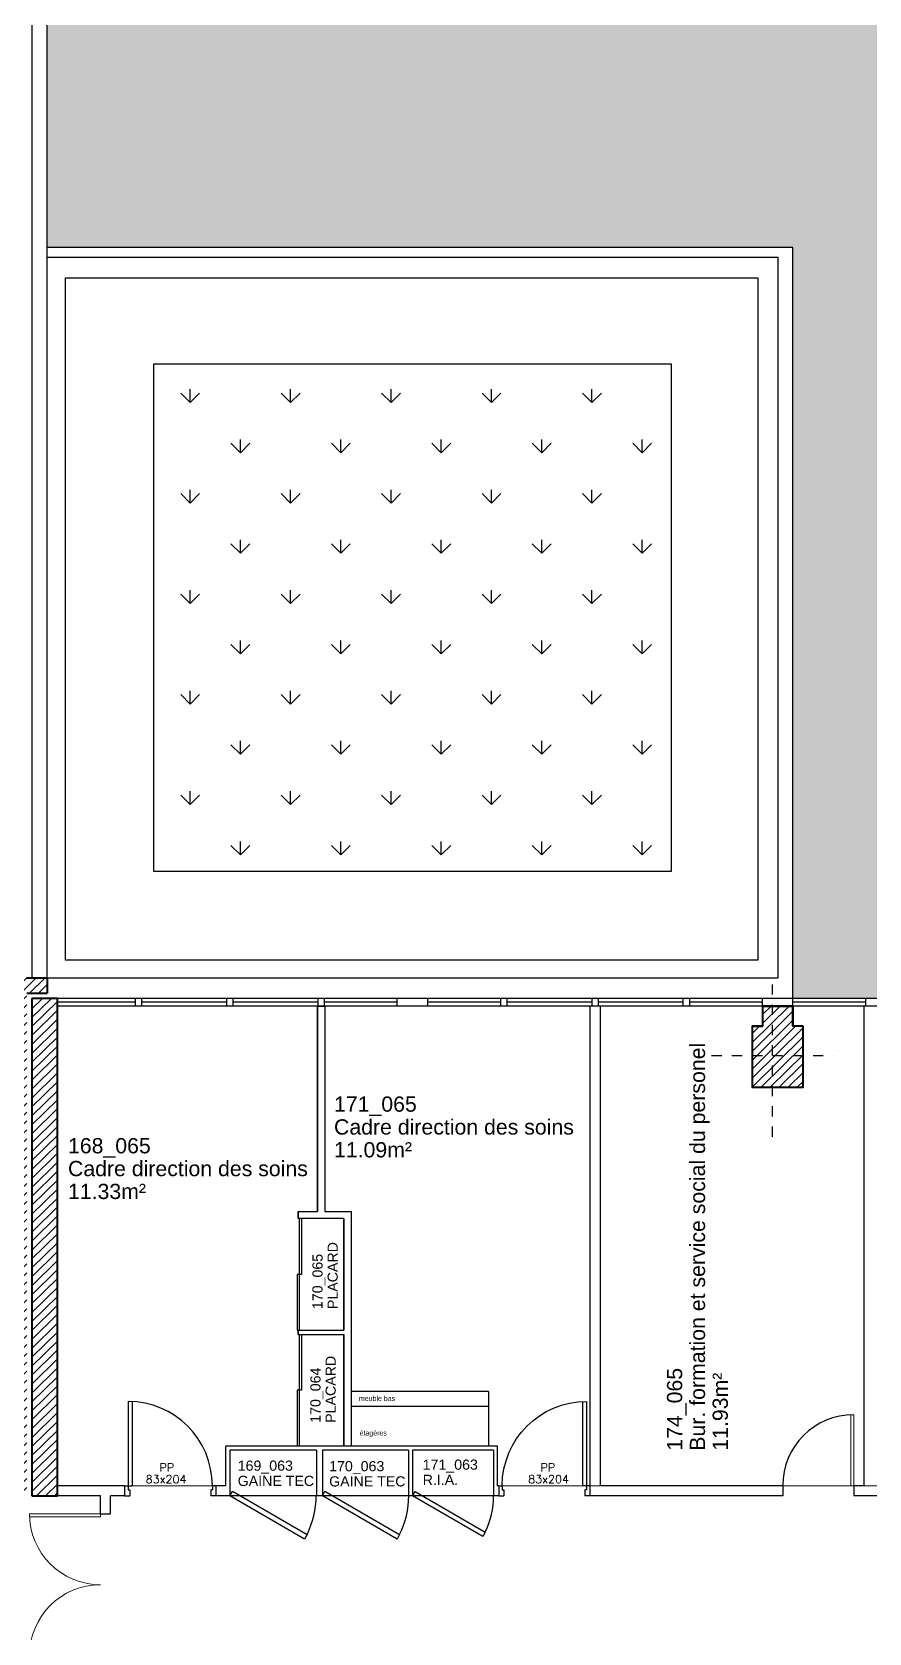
# Model space of a CAD drawing. Header units: metres. Extents: x -8 to 211, y -5 to 120.
# Drawn here: x 166.84 to 175.09, y 61.35 to 77.12 of the extents above; entities that cross this region are included whole.
import ezdxf
from ezdxf.enums import TextEntityAlignment as Align

# ---------------------------------------------------------------- set-up
doc = ezdxf.new("R2010")
doc.units = ezdxf.units.M
doc.header["$LTSCALE"] = 0.8
doc.header["$MEASUREMENT"] = 0
doc.linetypes.add('CACHÉ', pattern=[0.25, 0.125, -0.125])
doc.linetypes.add('CONTINU', pattern=[0])
doc.layers.get('0').update_dxf_attribs({"linetype": 'CONTINUOUS'})
for name, color, linetype in [('001axes', 7, 'CONTINUOUS'), ('A_AGENC', 204, 'CONTINUOUS'), ('A_CHASS', 4, 'CONTINUOUS'), ('A_Etiqu_Gaine', 7, 'CONTINUOUS'), ('A_Etiqu_Gaine_ancien', 7, 'CONTINUOUS'), ('A_Etiqu_Gaine_code', 7, 'CONTINUOUS'), ('A_Etiqu_Local', 7, 'CONTINUOUS'), ('A_HACH_STRUC', 7, 'CONTINUOUS'), ('A_MURS_CLOI', 7, 'CONTINUOUS'), ('A_PORT', 7, 'CONTINUOUS'), ('A_VEGETATION', 3, 'CONTINUOUS'), ('ARchi-Murs porteurs', 7, 'CONTINUOUS'), ('Terrasse', 7, 'CONTINUOUS'), ('Z_Pole 11_Administratif', 8, 'CONTINUOUS')]:
    doc.layers.add(name, color=color, linetype=linetype)
doc.layers.add('A_MURS_STRU', color=7, linetype='CONTINUOUS', lineweight=40)
doc.layers.add('A_PORTE', color=7, linetype='CONTINU', lineweight=0)
doc.styles.add('Attribut', font='arial.ttf')
doc.styles.add('ROMANS8', font='romans8', dxfattribs={"height": 10})

# ---------------------------------------------------------------- blocks, each defined once
blk = doc.blocks.new('A_Etiqu_Local')
at = {"style": 'Attribut', "flags": 1}
for tag, p in [('CODE_HOPITAL', (-0.446, 1.632)), ('CODE_SITE', (-0.446, 1.407)), ('CODE_BATIMENT', (-0.446, 1.182)), ('CODE_SECTEUR', (-0.446, 0.957)), ('CODE_ETAGE', (-0.446, 0.732)), ('NOM_NORMALISE', (-0.446, -0.843)), ('SECTEUR_ACTIVITE', (-0.446, -1.068)), ('SOUS_SECTEUR_ACTIVITE', (-0.446, -1.293)), ('VOLUME', (-0.446, -1.518)), ('SERVICE', (-0.446, -1.743)), ('CODE_UG', (-0.446, -1.968)), ('CODE_UA', (-0.446, -2.193)), ('CODE_POLE', (-0.446, -2.418)), ('OCCUPANT_EXTERNE', (-0.446, -2.643)), ('DISPONIBILITE', (-0.446, -2.868)), ('ACCES_HANDICAPES', (-0.446, -3.093)), ('NATURE_SOL', (-0.446, -3.318)), ('RISQUE_LABORATOIRE', (-0.446, -3.543)), ('AMIANTE', (-0.446, -3.768))]:
    blk.add_attdef(tag, p, '', height=0.15, dxfattribs=at)
at = {"layer": 'A_Etiqu_Local', "style": 'Attribut'}
for tag, p in [('CODE_PIECE', (-0.446, 0.282)), ('NOM_USAGE', (-0.446, 0.057)), ('SURFACE', (-0.446, -0.168))]:
    blk.add_attdef(tag, p, '', height=0.15, dxfattribs=at)
blk = doc.blocks.new('A_Etiqu_Gaine')
at = {"style": 'Attribut', "flags": 1}
for tag, p in [('CODE_HOPITAL', (-0.432, 0.865)), ('CODE_SITE', (-0.432, 0.715)), ('CODE_BATIMENT', (-0.432, 0.565)), ('CODE_SECTEUR', (-0.432, 0.415)), ('CODE_ETAGE', (-0.432, 0.265)), ('NOM_NORMALISE', (-0.432, -0.335)), ('SECTEUR_ACTIVITE', (-0.432, -0.485)), ('SOUS_SECTEUR_ACTIVITE', (-0.432, -0.635)), ('SURFACE', (-0.432, -0.785)), ('CODE_UG', (-0.432, -0.935)), ('CODE_POLE', (-0.432, -1.085)), ('AMIANTE', (-0.432, -1.235))]:
    blk.add_attdef(tag, p, '', height=0.1, dxfattribs=at)
at = {"layer": 'A_Etiqu_Gaine', "style": 'Attribut'}
blk.add_attdef('NOM_USAGE', (-0.432, -0.185), '', height=0.1, dxfattribs=at)
at = {"layer": 'A_Etiqu_Gaine_ancien', "style": 'Attribut'}
blk.add_attdef('CODE_PIECE_ANCIEN', (-0.432, 0.115), '', height=0.1, dxfattribs=at)
at = {"layer": 'A_Etiqu_Gaine_code', "style": 'Attribut'}
blk.add_attdef('CODE_PIECE', (-0.432, -0.035), '', height=0.1, dxfattribs=at)
blk = doc.blocks.new('P80bt10')
for p, q in [((0.035, 0.93), (0.035, 0.1)), ((0.075, 0.929), (0.075, 0.1)), ((0, 0.1), (0, 0)), ((0, 0.1), (0.035, 0.1)), ((0, 0), (0.05, 0)), ((0.035, 0.1), (0.075, 0.1)), ((0.035, 0.1), (0.035, 0.06)), ((0.035, 0.06), (0.05, 0.06)), ((0.05, 0.06), (0.05, 0)), ((0.865, 0.06), (0.85, 0.06)), ((0.85, 0.06), (0.85, 0)), ((0.9, 0), (0.85, 0)), ((0.865, 0.1), (0.865, 0.06)), ((0.9, 0.1), (0.865, 0.1)), ((0.9, 0.1), (0.9, 0))]:
    blk.add_line(p, q)
blk.add_arc((0.035, 0.1), 0.83, 0, 90)
at = {"style": 'ROMANS8'}
for tag, p in [('DEF', (0.416, 0.239)), ('DIM', (0.409, 0.124))]:
    blk.add_attdef(tag, text='', height=0.08, dxfattribs=at).set_placement(p, align=Align.CENTER)

msp = doc.modelspace()

# ---------------------------------------------------------------- hatches: boundary and pattern name
at = {"layer": 'A_HACH_STRUC'}
h = msp.add_hatch(dxfattribs=at)
h.set_pattern_fill('ANSI31', color=8, scale=0.5, angle=359.7696, style=0)
h.set_pattern_definition([(44.7696, (166.4412, 62.69936), (-0.0440161, 0.04437154), [])])
h.paths.add_polyline_path([(167.091, 67.599), (166.841, 67.599), (166.841, 62.699), (167.091, 62.699), (167.091, 62.774)])
h.paths.add_polyline_path([(166.791, 67.649), (166.985, 67.649), (166.991, 67.649), (166.991, 67.799), (166.841, 67.799), (166.791, 67.799), (166.791, 67.849), (166.791, 67.849), (166.716, 67.849), (166.716, 67.899), (166.441, 67.899), (166.441, 67.099), (166.641, 67.099), (166.641, 62.699), (166.791, 62.699)])
h = msp.add_hatch(dxfattribs=at)
h.set_pattern_fill('ANSI31', color=8, scale=0.5, angle=359.7696, style=0)
h.set_pattern_definition([(44.7696, (173.94119, 66.72439), (-0.044016, 0.0443715), [])])
h.paths.add_polyline_path([(174.441, 67.324), (174.341, 67.324), (174.341, 67.524), (174.14, 67.524), (174.14, 67.037), (174.441, 67.037)])
h.paths.add_polyline_path([(174.14, 67.524), (174.041, 67.524), (174.041, 67.324), (173.941, 67.324), (173.941, 67.037), (174.14, 67.037)])
h.paths.add_polyline_path([(174.14, 67.037), (173.941, 67.037), (173.941, 66.724), (174.14, 66.724)])
h.paths.add_polyline_path([(174.441, 67.037), (174.14, 67.037), (174.14, 66.724), (174.441, 66.724)])
at = {"layer": 'Terrasse', "linetype": 'Continuous'}
h = msp.add_hatch(dxfattribs=at)
h.set_pattern_fill('AR-SAND,_O', color=8, scale=0.5)
h.set_pattern_definition([(37.5, (144.6412, 45.7495), (-0.031497, 0.963412), [0, -0.76, 0, -0.85, 0, -0.8125]), (7.5, (144.6412, 45.7495), (0.884888, 1.411073), [0, -0.41, 0, -0.685, 0, -0.2625]), (327.5, (144.0262, 45.7495), (1.557071, 0.0028295), [0, -0.25, 0, -0.9, 0, -1.175]), (317.5, (144.0262, 45.7495), (1.503063, 0.438838), [0, -0.125, 0, -0.59, 0, -0.675])])
h.paths.add_polyline_path([(174.511, 117.9), (185.151, 117.9), (188.11, 117.536), (183.316, 78.49), (180.239, 78.868), (179.419, 72.186), (179.419, 67.599), (174.341, 67.599), (174.341, 74.996), (166.991, 74.996), (166.991, 92.689), (174.511, 92.689)])

# ---------------------------------------------------------------- linework, layer by layer
at = {"layer": '001axes', "color": 8, "linetype": 'CACHÉ'}
for p, q in [((174.14, 66.237), (174.14, 67.837)), ((173.54, 67.037), (174.74, 67.037))]:
    msp.add_line(p, q, dxfattribs=at)
at = {"layer": 'A_AGENC', "color": 8, "linetype": 'Continuous'}
for p, q in [((169.476, 65.43), (169.476, 64.33)), ((169.496, 65.43), (169.496, 64.88)), ((169.456, 64.88), (169.456, 64.33)), ((169.496, 64.88), (169.456, 64.88)), ((169.476, 64.29), (169.476, 63.19)), ((169.496, 64.29), (169.496, 63.74)), ((169.456, 63.74), (169.456, 63.19)), ((169.496, 63.74), (169.456, 63.74)), ((171.34, 63.728), (169.986, 63.728)), ((171.34, 63.728), (171.34, 63.19)), ((171.34, 63.578), (169.986, 63.578))]:
    msp.add_line(p, q, dxfattribs=at)
at = {"layer": 'A_AGENC', "color": 8}
for p, q in [((168.791, 62.699), (168.817, 62.744)), ((169.642, 62.699), (168.791, 62.699)), ((169.528, 62.274), (168.791, 62.699)), ((168.817, 62.744), (169.553, 62.318)), ((169.703, 62.699), (169.728, 62.744)), ((170.553, 62.699), (169.703, 62.699)), ((170.439, 62.274), (169.703, 62.699)), ((169.728, 62.744), (170.465, 62.318)), ((170.593, 62.699), (170.617, 62.741)), ((171.391, 62.699), (170.593, 62.699)), ((171.284, 62.3), (170.593, 62.699)), ((170.617, 62.741), (171.308, 62.342)), ((169.553, 62.318), (169.528, 62.274)), ((170.465, 62.318), (170.439, 62.274)), ((171.308, 62.342), (171.284, 62.3))]:
    msp.add_line(p, q, dxfattribs=at)
for centre, radius in [((168.791, 62.699), 0.851), ((169.703, 62.699), 0.851), ((170.593, 62.699), 0.798)]:
    msp.add_arc(centre, radius, 333.4337, 360, dxfattribs=at)
at = {"layer": 'A_CHASS', "color": 8}
for p, q in [((184.841, 67.599), (167.091, 67.599)), ((167.091, 67.599), (167.091, 67.524)), ((167.861, 67.562), (167.091, 67.562)), ((184.891, 67.524), (167.091, 67.524)), ((168.761, 67.562), (167.921, 67.562)), ((169.661, 67.562), (168.821, 67.562)), ((170.441, 67.562), (169.721, 67.562)), ((171.461, 67.562), (170.741, 67.562)), ((172.361, 67.562), (171.521, 67.562)), ((173.261, 67.562), (172.421, 67.562)), ((174.041, 67.562), (173.321, 67.562)), ((175.061, 67.562), (174.341, 67.562))]:
    msp.add_line(p, q, dxfattribs=at)
for points in [[(174.341, 67.524), (174.341, 74.996), (166.991, 74.996)], [(167.861, 67.524), (167.861, 67.599)], [(167.921, 67.599), (167.921, 67.524)], [(168.761, 67.524), (168.761, 67.599)], [(168.821, 67.599), (168.821, 67.524)], [(169.661, 67.524), (169.661, 67.599)], [(169.721, 67.599), (169.721, 67.524)], [(170.441, 67.524), (170.441, 67.599)], [(170.741, 67.599), (170.741, 67.524)], [(171.461, 67.524), (171.461, 67.599)], [(171.521, 67.599), (171.521, 67.524)], [(172.361, 67.524), (172.361, 67.599)], [(172.421, 67.599), (172.421, 67.524)], [(173.261, 67.524), (173.261, 67.599)], [(173.321, 67.599), (173.321, 67.524)], [(174.041, 67.524), (174.041, 67.599)], [(175.061, 67.524), (175.061, 67.599)]]:
    msp.add_lwpolyline(points, dxfattribs=at)
at = {"layer": 'A_HACH_STRUC', "color": 8}
msp.add_arc((174.941, 62.799), 0.7, 90, 180, dxfattribs=at)
at = {"layer": 'A_MURS_CLOI', "color": 8, "linetype": 'Continuous'}
for p, q in [((166.991, 67.799), (166.991, 92.689)), ((169.656, 67.524), (169.656, 65.5)), ((169.671, 67.524), (169.711, 67.524)), ((169.726, 67.524), (169.726, 65.5)), ((172.341, 67.524), (172.341, 62.699)), ((172.441, 67.524), (172.441, 62.799)), ((175.041, 67.524), (175.041, 62.799)), ((169.466, 65.5), (169.466, 65.43)), ((169.466, 65.5), (169.656, 65.5)), ((169.726, 65.5), (169.986, 65.5)), ((169.986, 65.5), (169.986, 63.19)), ((169.916, 65.43), (169.466, 65.43)), ((169.916, 65.43), (169.916, 64.33)), ((169.466, 64.33), (169.466, 64.29)), ((169.916, 64.29), (169.916, 63.19)), ((168.751, 62.799), (168.751, 63.19)), ((171.431, 63.19), (168.751, 63.19)), ((168.791, 63.15), (168.791, 62.699)), ((169.644, 63.15), (168.791, 63.15)), ((169.644, 63.15), (169.644, 62.699)), ((169.704, 63.15), (169.704, 62.699)), ((170.553, 63.15), (169.704, 63.15)), ((170.553, 63.15), (170.553, 62.699)), ((170.593, 63.15), (170.593, 62.699)), ((171.391, 63.15), (170.593, 63.15)), ((171.391, 63.15), (171.391, 62.699)), ((171.431, 62.799), (171.431, 63.19)), ((167.754, 62.799), (167.091, 62.799)), ((167.754, 62.799), (167.754, 62.699)), ((168.654, 62.799), (168.654, 62.699)), ((168.751, 62.799), (168.654, 62.799)), ((171.441, 62.799), (171.431, 62.799)), ((174.241, 62.799), (172.441, 62.799)), ((174.241, 62.799), (174.241, 62.699)), ((174.941, 62.799), (174.941, 62.699)), ((175.041, 62.799), (174.941, 62.799)), ((167.516, 62.699), (167.091, 62.699)), ((167.516, 62.524), (167.516, 62.699)), ((167.616, 62.524), (167.616, 62.699)), ((167.754, 62.699), (167.616, 62.699)), ((168.791, 62.699), (168.654, 62.699)), ((169.704, 62.699), (169.644, 62.699)), ((170.593, 62.699), (170.553, 62.699)), ((171.441, 62.699), (171.391, 62.699)), ((174.241, 62.699), (172.341, 62.699)), ((176.941, 62.699), (174.941, 62.699)), ((167.516, 62.524), (167.616, 62.524))]:
    msp.add_line(p, q, dxfattribs=at)
at = {"layer": 'A_MURS_CLOI', "color": 8}
for p, q in [((169.656, 67.524), (169.726, 67.524)), ((169.656, 65.5), (169.656, 67.524)), ((169.726, 67.524), (169.726, 65.5)), ((169.466, 65.43), (169.466, 65.5)), ((169.466, 65.5), (169.656, 65.5)), ((169.726, 65.5), (169.986, 65.5)), ((169.986, 65.5), (169.986, 63.19)), ((169.916, 65.43), (169.466, 65.43)), ((169.916, 64.33), (169.916, 65.43)), ((169.466, 64.29), (169.466, 64.33)), ((169.466, 64.33), (169.916, 64.33)), ((169.466, 64.29), (169.916, 64.29)), ((169.916, 63.19), (169.916, 64.29)), ((169.986, 63.19), (169.916, 63.19))]:
    msp.add_line(p, q, dxfattribs=at)
at = {"layer": 'A_MURS_STRU', "color": 8, "linetype": 'Continuous'}
for p, q in [((166.991, 67.799), (166.791, 67.799)), ((166.791, 67.649), (166.991, 67.649)), ((166.991, 67.799), (166.991, 67.649)), ((166.841, 67.599), (166.841, 62.699)), ((167.091, 67.599), (166.841, 67.599)), ((167.091, 62.699), (167.091, 67.599)), ((174.041, 67.524), (174.041, 67.324)), ((174.041, 67.524), (174.341, 67.524)), ((174.341, 67.524), (174.341, 67.324)), ((173.941, 67.324), (174.041, 67.324)), ((173.941, 67.324), (173.941, 66.724)), ((174.441, 67.324), (174.341, 67.324)), ((174.441, 66.724), (174.441, 67.324)), ((173.941, 66.724), (174.441, 66.724)), ((166.841, 62.699), (167.091, 62.699))]:
    msp.add_line(p, q, dxfattribs=at)
at = {"layer": 'A_MURS_STRU', "color": 8}
msp.add_lwpolyline([(174.441, 67.324), (174.341, 67.324), (174.341, 67.524), (174.041, 67.524), (174.041, 67.324), (173.941, 67.324), (173.941, 66.724), (174.441, 66.724)], close=True, dxfattribs=at)
at = {"layer": 'A_PORT', "color": 8}
msp.add_line((169.456, 64.33), (169.476, 64.33), dxfattribs=at)
at = {"layer": 'A_PORTE', "color": 8, "linetype": 'Continuous'}
for p, q in [((174.911, 62.799), (174.911, 63.499)), ((174.911, 63.499), (174.941, 63.499)), ((174.941, 63.499), (174.941, 62.799)), ((174.941, 62.799), (174.911, 62.799)), ((166.816, 62.524), (167.516, 62.524)), ((167.516, 62.494), (166.816, 62.494)), ((167.516, 62.524), (167.516, 62.494))]:
    msp.add_line(p, q, dxfattribs=at)
for centre, start, end in [((167.516, 62.524), 180, 270), ((167.516, 61.124), 90, 180)]:
    msp.add_arc(centre, 0.7, start, end, dxfattribs=at)
at = {"layer": 'A_VEGETATION', "color": 8}
for p, q in [((166.991, 67.799), (166.991, 74.899)), ((166.991, 74.899), (174.191, 74.899)), ((174.191, 74.899), (174.191, 67.799)), ((167.172, 67.974), (167.172, 74.696)), ((167.172, 74.696), (173.994, 74.696)), ((173.994, 74.696), (173.994, 67.974)), ((168.041, 68.849), (168.041, 73.849)), ((168.041, 73.849), (173.141, 73.849)), ((173.141, 73.849), (173.141, 68.849)), ((168.4, 73.468), (168.307, 73.561)), ((168.4, 73.468), (168.4, 73.599)), ((168.4, 73.468), (168.493, 73.561)), ((169.39, 73.468), (169.297, 73.561)), ((169.39, 73.468), (169.39, 73.599)), ((169.39, 73.468), (169.483, 73.561)), ((170.38, 73.468), (170.287, 73.561)), ((170.38, 73.468), (170.38, 73.599)), ((170.38, 73.468), (170.473, 73.561)), ((171.37, 73.468), (171.277, 73.561)), ((171.37, 73.468), (171.37, 73.599)), ((171.37, 73.468), (171.463, 73.561)), ((172.36, 73.468), (172.267, 73.561)), ((172.36, 73.468), (172.36, 73.599)), ((172.36, 73.468), (172.453, 73.561)), ((168.895, 72.973), (168.802, 73.066)), ((168.895, 72.973), (168.895, 73.104)), ((168.895, 72.973), (168.988, 73.066)), ((169.885, 72.973), (169.792, 73.066)), ((169.885, 72.973), (169.885, 73.104)), ((169.885, 72.973), (169.978, 73.066)), ((170.875, 72.973), (170.782, 73.066)), ((170.875, 72.973), (170.875, 73.104)), ((170.875, 72.973), (170.968, 73.066)), ((171.865, 72.973), (171.772, 73.066)), ((171.865, 72.973), (171.865, 73.104)), ((171.865, 72.973), (171.958, 73.066)), ((172.855, 72.973), (172.762, 73.066)), ((172.855, 72.973), (172.855, 73.104)), ((172.855, 72.973), (172.948, 73.066)), ((168.4, 72.478), (168.307, 72.571)), ((168.4, 72.478), (168.4, 72.609)), ((168.4, 72.478), (168.493, 72.571)), ((169.39, 72.478), (169.297, 72.571)), ((169.39, 72.478), (169.39, 72.609)), ((169.39, 72.478), (169.483, 72.571)), ((170.38, 72.478), (170.287, 72.571)), ((170.38, 72.478), (170.38, 72.609)), ((170.38, 72.478), (170.473, 72.571)), ((171.37, 72.478), (171.277, 72.571)), ((171.37, 72.478), (171.37, 72.609)), ((171.37, 72.478), (171.463, 72.571)), ((172.36, 72.478), (172.267, 72.571)), ((172.36, 72.478), (172.36, 72.609)), ((172.36, 72.478), (172.453, 72.571)), ((168.895, 71.983), (168.802, 72.076)), ((168.895, 71.983), (168.895, 72.114)), ((168.895, 71.983), (168.988, 72.076)), ((169.885, 71.983), (169.792, 72.076)), ((169.885, 71.983), (169.885, 72.114)), ((169.885, 71.983), (169.978, 72.076)), ((170.875, 71.983), (170.782, 72.076)), ((170.875, 71.983), (170.875, 72.114)), ((170.875, 71.983), (170.968, 72.076)), ((171.865, 71.983), (171.772, 72.076)), ((171.865, 71.983), (171.865, 72.114)), ((171.865, 71.983), (171.958, 72.076)), ((172.855, 71.983), (172.762, 72.076)), ((172.855, 71.983), (172.855, 72.114)), ((172.855, 71.983), (172.948, 72.076)), ((168.4, 71.488), (168.4, 71.619)), ((169.39, 71.488), (169.39, 71.619)), ((170.38, 71.488), (170.38, 71.619)), ((171.37, 71.488), (171.37, 71.619)), ((172.36, 71.488), (172.36, 71.619)), ((168.4, 71.488), (168.307, 71.581)), ((168.4, 71.488), (168.493, 71.581)), ((169.39, 71.488), (169.297, 71.581)), ((169.39, 71.488), (169.483, 71.581)), ((170.38, 71.488), (170.287, 71.581)), ((170.38, 71.488), (170.473, 71.581)), ((171.37, 71.488), (171.277, 71.581)), ((171.37, 71.488), (171.463, 71.581)), ((172.36, 71.488), (172.267, 71.581)), ((172.36, 71.488), (172.453, 71.581)), ((168.895, 70.993), (168.895, 71.124)), ((169.885, 70.993), (169.885, 71.124)), ((170.875, 70.993), (170.875, 71.124)), ((171.865, 70.993), (171.865, 71.124)), ((172.855, 70.993), (172.855, 71.124)), ((168.895, 70.993), (168.802, 71.086)), ((168.895, 70.993), (168.988, 71.086)), ((169.885, 70.993), (169.792, 71.086)), ((169.885, 70.993), (169.978, 71.086)), ((170.875, 70.993), (170.782, 71.086)), ((170.875, 70.993), (170.968, 71.086)), ((171.865, 70.993), (171.772, 71.086)), ((171.865, 70.993), (171.958, 71.086)), ((172.855, 70.993), (172.762, 71.086)), ((172.855, 70.993), (172.948, 71.086)), ((168.4, 70.498), (168.307, 70.591)), ((168.4, 70.498), (168.4, 70.629)), ((168.4, 70.498), (168.493, 70.591)), ((169.39, 70.498), (169.297, 70.591)), ((169.39, 70.498), (169.39, 70.629)), ((169.39, 70.498), (169.483, 70.591)), ((170.38, 70.498), (170.287, 70.591)), ((170.38, 70.498), (170.38, 70.629)), ((170.38, 70.498), (170.473, 70.591)), ((171.37, 70.498), (171.277, 70.591)), ((171.37, 70.498), (171.37, 70.629)), ((171.37, 70.498), (171.463, 70.591)), ((172.36, 70.498), (172.267, 70.591)), ((172.36, 70.498), (172.36, 70.629)), ((172.36, 70.498), (172.453, 70.591)), ((168.895, 70.003), (168.802, 70.096)), ((168.895, 70.003), (168.895, 70.134)), ((168.895, 70.003), (168.988, 70.096)), ((169.885, 70.003), (169.792, 70.096)), ((169.885, 70.003), (169.885, 70.134)), ((169.885, 70.003), (169.978, 70.096)), ((170.875, 70.003), (170.782, 70.096)), ((170.875, 70.003), (170.875, 70.134)), ((170.875, 70.003), (170.968, 70.096)), ((171.865, 70.003), (171.772, 70.096)), ((171.865, 70.003), (171.865, 70.134)), ((171.865, 70.003), (171.958, 70.096)), ((172.855, 70.003), (172.762, 70.096)), ((172.855, 70.003), (172.855, 70.134)), ((172.855, 70.003), (172.948, 70.096)), ((168.4, 69.508), (168.307, 69.601)), ((168.4, 69.508), (168.4, 69.64)), ((168.4, 69.508), (168.493, 69.601)), ((169.39, 69.508), (169.297, 69.601)), ((169.39, 69.508), (169.39, 69.64)), ((169.39, 69.508), (169.483, 69.601)), ((170.38, 69.508), (170.287, 69.601)), ((170.38, 69.508), (170.38, 69.64)), ((170.38, 69.508), (170.473, 69.601)), ((171.37, 69.508), (171.277, 69.601)), ((171.37, 69.508), (171.37, 69.64)), ((171.37, 69.508), (171.463, 69.601)), ((172.36, 69.508), (172.267, 69.601)), ((172.36, 69.508), (172.36, 69.64)), ((172.36, 69.508), (172.453, 69.601)), ((168.895, 69.013), (168.802, 69.106)), ((168.895, 69.013), (168.895, 69.145)), ((168.895, 69.013), (168.988, 69.106)), ((169.885, 69.013), (169.792, 69.106)), ((169.885, 69.013), (169.885, 69.145)), ((169.885, 69.013), (169.978, 69.106)), ((170.875, 69.013), (170.782, 69.106)), ((170.875, 69.013), (170.875, 69.145)), ((170.875, 69.013), (170.968, 69.106)), ((171.865, 69.013), (171.772, 69.106)), ((171.865, 69.013), (171.865, 69.145)), ((171.865, 69.013), (171.958, 69.106)), ((172.855, 69.013), (172.762, 69.106)), ((172.855, 69.013), (172.855, 69.145)), ((172.855, 69.013), (172.948, 69.106)), ((173.141, 68.849), (168.041, 68.849)), ((173.994, 67.974), (167.172, 67.974)), ((174.191, 67.799), (166.991, 67.799))]:
    msp.add_line(p, q, dxfattribs=at)
at = {"layer": 'ARchi-Murs porteurs', "color": 8}
msp.add_lwpolyline([(166.841, 92.909), (166.841, 67.799), (166.991, 67.799), (166.991, 92.689), (174.511, 92.689), (174.511, 118.199)], dxfattribs=at)
msp.add_lwpolyline([(174.511, 117.9), (185.151, 117.9), (188.11, 117.536), (183.316, 78.49), (180.239, 78.868), (179.419, 72.186), (179.419, 67.599), (174.341, 67.599), (174.341, 74.996), (166.991, 74.996), (166.991, 92.689), (174.511, 92.689)], close=True, dxfattribs=at)
at = {"layer": 'Z_Pole 11_Administratif', "color": 8, "const_width": 0.01}
msp.add_lwpolyline([(167.091, 67.524), (167.091, 62.799), (168.751, 62.799), (168.751, 63.19), (171.431, 63.19), (171.431, 62.799), (177.741, 62.799), (177.741, 63.25), (179.341, 63.25), (179.341, 62.799), (180.241, 62.799), (180.241, 64.249), (184.891, 64.249), (184.891, 67.524)], close=True, dxfattribs=at)

# ---------------------------------------------------------------- block references
at = {"layer": 'A_Etiqu_Gaine', "color": 8, "rotation": 90}
for p, values in [((169.67, 64.971), {'CODE_PIECE': '170_065', 'NOM_USAGE': 'PLACARD'}), ((169.65, 63.851), {'CODE_PIECE': '170_064', 'NOM_USAGE': 'PLACARD'})]:
    msp.add_blockref('A_Etiqu_Gaine', p, dxfattribs=at).add_auto_attribs(values)
at = {"layer": 'A_Etiqu_Gaine', "color": 8}
for p, values in [((169.301, 62.982), {'CODE_PIECE': '169_063', 'NOM_USAGE': 'GAINE TEC '}), ((170.202, 62.977), {'CODE_PIECE': '170_063', 'NOM_USAGE': 'GAINE TEC '}), ((171.124, 62.992), {'CODE_PIECE': '171_063', 'NOM_USAGE': 'R.I.A.'})]:
    msp.add_blockref('A_Etiqu_Gaine', p, dxfattribs=at).add_auto_attribs(values)
at = {"layer": 'A_Etiqu_Local', "color": 8}
ref = msp.add_blockref('A_Etiqu_Local', (173.532, 63.59), dxfattribs=dict(at, rotation=90))
ref.add_attrib('CODE_PIECE', '174_065', (173.25, 63.144), dxfattribs={"height": 0.15, "rotation": 90, "style": 'Attribut'})
ref.add_attrib('NOM_USAGE', 'Bur. formation et service social du personel', (173.475, 63.144), dxfattribs={"height": 0.15, "rotation": 90, "style": 'Attribut'})
ref.add_attrib('SURFACE', '11.93m²', (173.7, 63.144), dxfattribs={"height": 0.15, "rotation": 90, "style": 'Attribut'})
ref = msp.add_blockref('A_Etiqu_Local', (170.264, 66.202), dxfattribs=at)
ref.add_attrib('CODE_PIECE', '171_065', (169.818, 66.483), dxfattribs={"height": 0.15, "style": 'Attribut'})
ref.add_attrib('NOM_USAGE', 'Cadre direction des soins', (169.818, 66.258), dxfattribs={"height": 0.15, "style": 'Attribut'})
ref.add_attrib('SURFACE', '11.09m²', (169.818, 66.033), dxfattribs={"height": 0.15, "style": 'Attribut'})
ref = msp.add_blockref('A_Etiqu_Local', (167.643, 65.791), dxfattribs=at)
ref.add_attrib('CODE_PIECE', '168_065', (167.196, 66.073), dxfattribs={"height": 0.15, "style": 'Attribut'})
ref.add_attrib('NOM_USAGE', 'Cadre direction des soins', (167.196, 65.848), dxfattribs={"height": 0.15, "style": 'Attribut'})
ref.add_attrib('SURFACE', '11.33m²', (167.196, 65.623), dxfattribs={"height": 0.15, "style": 'Attribut'})
at = {"layer": 'A_HACH_STRUC', "color": 8}
msp.add_blockref('P80bt10', (167.754, 62.699), dxfattribs=at).add_auto_attribs({'DEF': 'PP', 'DIM': '83x204'})
ref = msp.add_blockref('P80bt10', (172.341, 62.699), dxfattribs=dict(at, xscale=-1))
ref.add_attrib('DEF', 'PP', dxfattribs={"layer": '0', "height": 0.08, "style": 'ROMANS8'}).set_placement((171.925, 62.938), align=Align.CENTER)
ref.add_attrib('DIM', '83x204', dxfattribs={"layer": '0', "height": 0.08, "style": 'ROMANS8'}).set_placement((171.933, 62.824), align=Align.CENTER)

# ---------------------------------------------------------------- texts
at = {"layer": 'A_AGENC', "color": 8, "linetype": 'Continuous', "char_height": 0.05, "attachment_point": 1}
for s, insert, width in [('{\\C1;meuble bas}', (170.064, 63.684), 0.49592), ('{\\C1;étagères}', (170.07, 63.344), 0.40396)]:
    msp.add_mtext(s, dxfattribs=dict(at, insert=insert, width=width))

doc.saveas('drawing.dxf')
